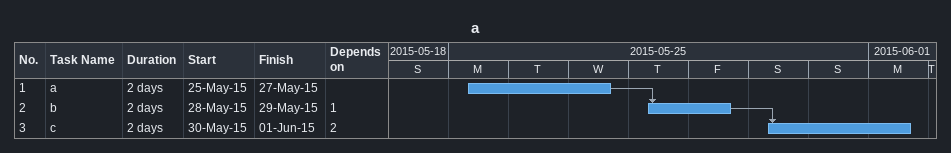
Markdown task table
a

| ID | Task | Duration | Start | Finish | Predecessors |
|---|---|---|---|---|---|
| 1 | a | 2d | 2015-05-25 | 2015-05-27 |  |
| 2 | b | 2d | 2015-05-28 | 2015-05-29 | 1 |
| 3 | c | 2d | 2015-05-30 | 2015-06-01 | 2 |
